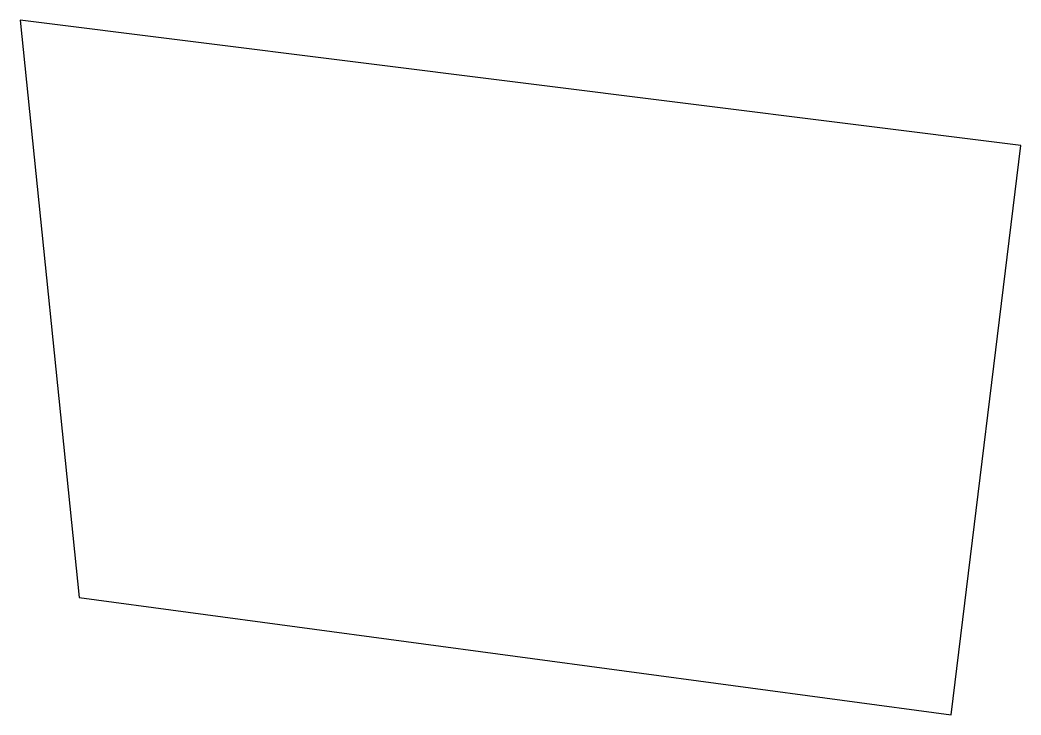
# Model space of a CAD drawing. Header units: millimetres. Extents: x 73.9 to 137, y -30.2 to 13.6.
import ezdxf

# ---------------------------------------------------------------- set-up
doc = ezdxf.new("R2010")
doc.units = ezdxf.units.MM

msp = doc.modelspace()

# ---------------------------------------------------------------- linework, layer by layer
for p, q in [((73.932, 13.569), (77.663, -22.834)), ((137.003, 5.67), (73.932, 13.569)), ((132.6, -30.228), (137.003, 5.67)), ((77.663, -22.834), (132.6, -30.228))]:
    msp.add_line(p, q)

doc.saveas('drawing.dxf')
